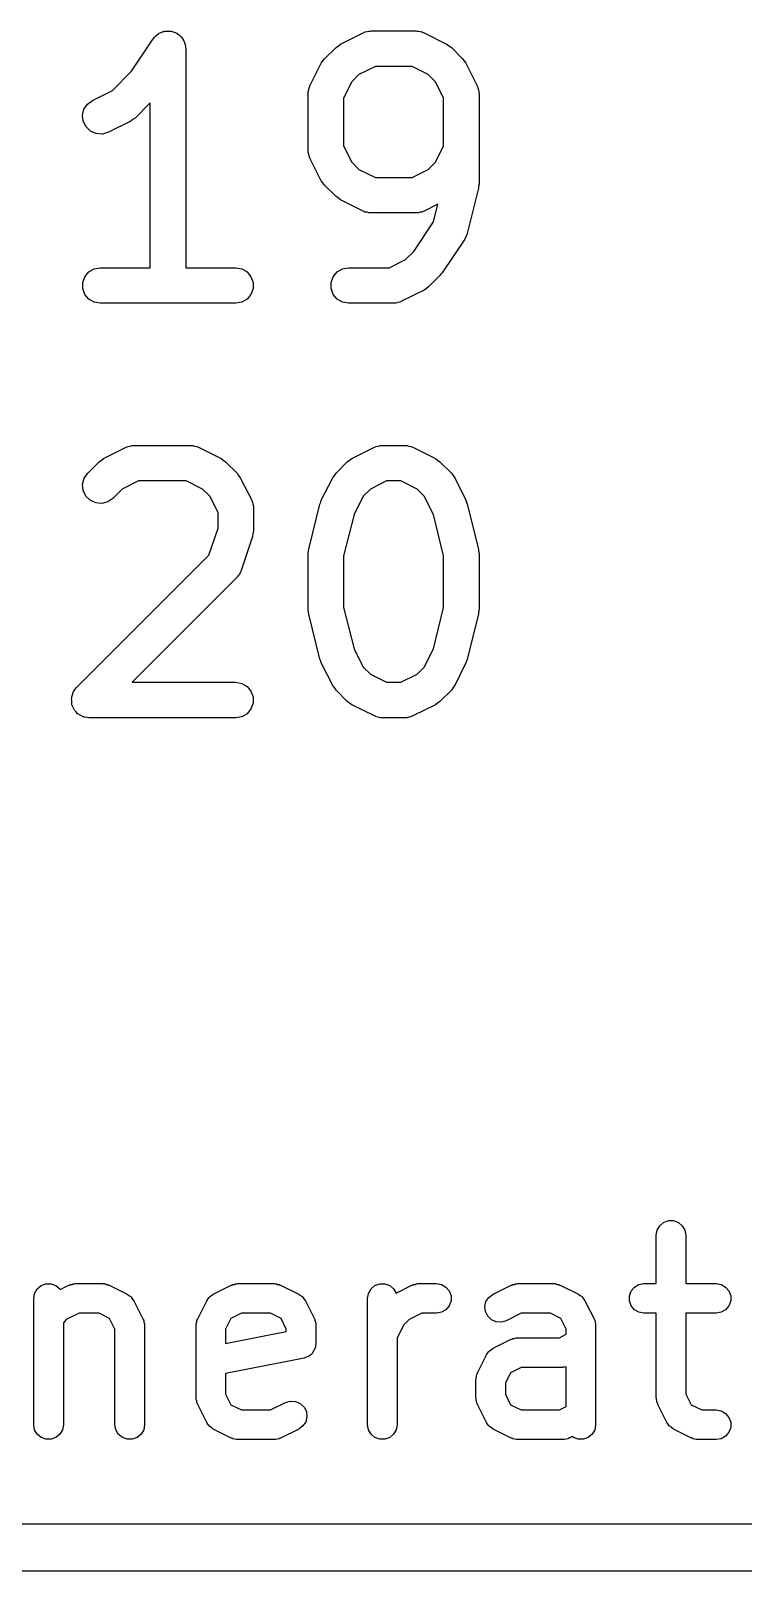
# Model space of a CAD drawing. Extents: x 76 to 227, y -129 to -83.
# Drawn here: x 133.92 to 136.93, y -119.74 to -113.24 of the extents above; entities that cross this region are included whole.
import ezdxf

# ---------------------------------------------------------------- set-up
doc = ezdxf.new("R2010")
doc.units = 0
doc.header["$MEASUREMENT"] = 0
doc.layers.add('BLACK', color=7, linetype='CONTINUOUS')

msp = doc.modelspace()

# ---------------------------------------------------------------- linework, layer by layer
at = {"layer": 'Black'}
for p, q in [((134.35, -113.407), (134.441, -113.271)), ((134.441, -113.271), (134.444, -113.268)), ((134.444, -113.268), (134.446, -113.264)), ((134.446, -113.264), (134.453, -113.258)), ((134.453, -113.258), (134.459, -113.252)), ((134.459, -113.252), (134.463, -113.25)), ((134.463, -113.25), (134.466, -113.247)), ((134.466, -113.247), (134.475, -113.244)), ((134.475, -113.244), (134.483, -113.24)), ((134.483, -113.24), (134.487, -113.24)), ((134.487, -113.24), (134.491, -113.239)), ((134.491, -113.239), (134.5, -113.239)), ((134.5, -113.239), (134.509, -113.238)), ((134.509, -113.238), (134.513, -113.239)), ((134.513, -113.239), (134.517, -113.239)), ((134.517, -113.239), (134.525, -113.242)), ((134.525, -113.242), (134.534, -113.244)), ((134.534, -113.244), (134.537, -113.246)), ((134.537, -113.246), (134.541, -113.247)), ((134.541, -113.247), (134.548, -113.253)), ((134.548, -113.253), (134.556, -113.258)), ((134.556, -113.258), (134.558, -113.262)), ((134.558, -113.262), (134.561, -113.264)), ((134.561, -113.264), (134.566, -113.272)), ((134.566, -113.272), (134.571, -113.279)), ((134.571, -113.279), (134.572, -113.283)), ((135.232, -113.293), (135.327, -113.245)), ((135.327, -113.245), (135.332, -113.244)), ((135.332, -113.244), (135.335, -113.242)), ((135.335, -113.242), (135.344, -113.24)), ((135.344, -113.24), (135.352, -113.238)), ((135.352, -113.238), (135.357, -113.238)), ((135.357, -113.238), (135.361, -113.237)), ((135.361, -113.237), (135.551, -113.237)), ((135.551, -113.237), (135.556, -113.238)), ((135.556, -113.238), (135.56, -113.238)), ((135.56, -113.238), (135.568, -113.24)), ((135.568, -113.24), (135.577, -113.242)), ((135.577, -113.242), (135.581, -113.244)), ((135.581, -113.244), (135.585, -113.245)), ((135.585, -113.245), (135.68, -113.293)), ((134.572, -113.283), (134.574, -113.287)), ((134.574, -113.287), (134.576, -113.296)), ((134.576, -113.296), (134.578, -113.304)), ((134.578, -113.304), (134.578, -113.308)), ((134.578, -113.308), (134.579, -113.312)), ((134.579, -113.312), (134.579, -114.237)), ((135.165, -113.355), (135.213, -113.307)), ((135.213, -113.307), (135.223, -113.3)), ((135.223, -113.3), (135.232, -113.293)), ((135.68, -113.293), (135.69, -113.3)), ((135.69, -113.3), (135.7, -113.307)), ((135.7, -113.307), (135.747, -113.355)), ((134.269, -113.489), (134.35, -113.407)), ((135.103, -113.469), (135.151, -113.374)), ((135.151, -113.374), (135.158, -113.364)), ((135.158, -113.364), (135.165, -113.355)), ((135.379, -113.387), (135.31, -113.422)), ((135.534, -113.387), (135.379, -113.387)), ((135.602, -113.422), (135.534, -113.387)), ((135.747, -113.355), (135.754, -113.364)), ((135.754, -113.364), (135.761, -113.374)), ((135.761, -113.374), (135.809, -113.469)), ((135.098, -113.486), (135.1, -113.477)), ((135.1, -113.477), (135.102, -113.473)), ((135.102, -113.473), (135.103, -113.469)), ((135.28, -113.452), (135.245, -113.521)), ((135.31, -113.422), (135.28, -113.452)), ((135.633, -113.452), (135.602, -113.422)), ((135.667, -113.521), (135.633, -113.452)), ((135.809, -113.469), (135.81, -113.473)), ((135.81, -113.473), (135.812, -113.477)), ((135.812, -113.477), (135.814, -113.486)), ((134.164, -113.547), (134.185, -113.531)), ((134.185, -113.531), (134.269, -113.489)), ((134.429, -113.541), (134.366, -113.604)), ((134.429, -114.237), (134.429, -113.541)), ((135.095, -113.503), (135.096, -113.499)), ((135.095, -113.741), (135.095, -113.503)), ((135.096, -113.494), (135.098, -113.486)), ((135.096, -113.499), (135.096, -113.494)), ((135.245, -113.521), (135.245, -113.723)), ((135.667, -113.723), (135.667, -113.521)), ((135.814, -113.486), (135.816, -113.494)), ((135.816, -113.494), (135.816, -113.499)), ((135.816, -113.499), (135.817, -113.503)), ((135.817, -113.503), (135.817, -113.884)), ((134.143, -113.594), (134.149, -113.568)), ((134.146, -113.619), (134.143, -113.594)), ((134.149, -113.568), (134.164, -113.547)), ((134.366, -113.604), (134.357, -113.61)), ((134.158, -113.643), (134.146, -113.619)), ((134.177, -113.661), (134.158, -113.643)), ((134.201, -113.671), (134.177, -113.661)), ((134.227, -113.673), (134.201, -113.671)), ((134.252, -113.665), (134.227, -113.673)), ((134.347, -113.618), (134.252, -113.665)), ((134.357, -113.61), (134.347, -113.618)), ((135.245, -113.723), (135.28, -113.792)), ((135.633, -113.792), (135.667, -113.723)), ((135.096, -113.745), (135.095, -113.741)), ((135.096, -113.75), (135.096, -113.745)), ((135.098, -113.758), (135.096, -113.75)), ((135.1, -113.767), (135.098, -113.758)), ((135.102, -113.77), (135.1, -113.767)), ((135.103, -113.774), (135.102, -113.77)), ((135.151, -113.87), (135.103, -113.774)), ((135.28, -113.792), (135.31, -113.822)), ((135.602, -113.822), (135.633, -113.792)), ((135.31, -113.822), (135.379, -113.856)), ((135.379, -113.856), (135.534, -113.856)), ((135.534, -113.856), (135.602, -113.822)), ((135.158, -113.879), (135.151, -113.87)), ((135.165, -113.889), (135.158, -113.879)), ((135.213, -113.937), (135.165, -113.889)), ((135.815, -113.902), (135.767, -114.092)), ((135.817, -113.884), (135.815, -113.893)), ((135.815, -113.893), (135.815, -113.902)), ((135.223, -113.944), (135.213, -113.937)), ((135.232, -113.951), (135.223, -113.944)), ((135.327, -113.999), (135.232, -113.951)), ((135.643, -113.969), (135.585, -113.999)), ((135.625, -114.043), (135.643, -113.969)), ((135.332, -114), (135.327, -113.999)), ((135.335, -114.002), (135.332, -114)), ((135.344, -114.003), (135.335, -114.002)), ((135.352, -114.006), (135.344, -114.003)), ((135.357, -114.006), (135.352, -114.006)), ((135.361, -114.006), (135.357, -114.006)), ((135.551, -114.006), (135.361, -114.006)), ((135.541, -114.169), (135.625, -114.043)), ((135.556, -114.006), (135.551, -114.006)), ((135.56, -114.006), (135.556, -114.006)), ((135.568, -114.003), (135.56, -114.006)), ((135.577, -114.002), (135.568, -114.003)), ((135.581, -114), (135.577, -114.002)), ((135.585, -113.999), (135.581, -114)), ((135.757, -114.116), (135.661, -114.259)), ((135.762, -114.104), (135.757, -114.116)), ((135.767, -114.092), (135.762, -114.104)), ((135.507, -114.203), (135.541, -114.169)), ((134.153, -114.275), (134.17, -114.255)), ((134.17, -114.255), (134.192, -114.242)), ((134.192, -114.242), (134.218, -114.237)), ((134.218, -114.237), (134.429, -114.237)), ((134.579, -114.237), (134.79, -114.237)), ((134.79, -114.237), (134.815, -114.242)), ((134.815, -114.242), (134.838, -114.255)), ((134.838, -114.255), (134.854, -114.275)), ((135.201, -114.275), (135.218, -114.255)), ((135.218, -114.255), (135.24, -114.242)), ((135.24, -114.242), (135.266, -114.237)), ((135.266, -114.237), (135.438, -114.237)), ((135.438, -114.237), (135.507, -114.203)), ((134.144, -114.299), (134.153, -114.275)), ((134.144, -114.325), (134.144, -114.299)), ((134.854, -114.275), (134.863, -114.299)), ((134.863, -114.299), (134.863, -114.325)), ((135.192, -114.299), (135.201, -114.275)), ((135.192, -114.325), (135.192, -114.299)), ((135.604, -114.318), (135.595, -114.325)), ((135.652, -114.27), (135.604, -114.318)), ((135.656, -114.264), (135.652, -114.27)), ((135.661, -114.259), (135.656, -114.264)), ((134.153, -114.35), (134.144, -114.325)), ((134.17, -114.37), (134.153, -114.35)), ((134.192, -114.383), (134.17, -114.37)), ((134.218, -114.387), (134.192, -114.383)), ((134.79, -114.387), (134.218, -114.387)), ((134.815, -114.383), (134.79, -114.387)), ((134.838, -114.37), (134.815, -114.383)), ((134.854, -114.35), (134.838, -114.37)), ((134.863, -114.325), (134.854, -114.35)), ((135.201, -114.35), (135.192, -114.325)), ((135.218, -114.37), (135.201, -114.35)), ((135.24, -114.383), (135.218, -114.37)), ((135.266, -114.387), (135.24, -114.383)), ((135.456, -114.387), (135.266, -114.387)), ((135.46, -114.387), (135.456, -114.387)), ((135.465, -114.387), (135.46, -114.387)), ((135.473, -114.384), (135.465, -114.387)), ((135.482, -114.383), (135.473, -114.384)), ((135.486, -114.381), (135.482, -114.383)), ((135.49, -114.379), (135.486, -114.381)), ((135.585, -114.332), (135.49, -114.379)), ((135.595, -114.325), (135.585, -114.332)), ((134.232, -115.043), (134.327, -114.995)), ((134.327, -114.995), (134.332, -114.994)), ((134.332, -114.994), (134.335, -114.992)), ((134.335, -114.992), (134.344, -114.99)), ((134.344, -114.99), (134.352, -114.988)), ((134.352, -114.988), (134.357, -114.988)), ((134.357, -114.988), (134.361, -114.987)), ((134.361, -114.987), (134.599, -114.987)), ((134.599, -114.987), (134.603, -114.988)), ((134.603, -114.988), (134.608, -114.988)), ((134.608, -114.988), (134.616, -114.99)), ((134.616, -114.99), (134.625, -114.992)), ((134.625, -114.992), (134.628, -114.994)), ((134.628, -114.994), (134.633, -114.995)), ((134.633, -114.995), (134.728, -115.043)), ((135.28, -115.043), (135.375, -114.995)), ((135.375, -114.995), (135.379, -114.994)), ((135.379, -114.994), (135.383, -114.992)), ((135.383, -114.992), (135.392, -114.99)), ((135.392, -114.99), (135.4, -114.988)), ((135.4, -114.988), (135.404, -114.988)), ((135.404, -114.988), (135.409, -114.987)), ((135.409, -114.987), (135.504, -114.987)), ((135.504, -114.987), (135.508, -114.988)), ((135.508, -114.988), (135.512, -114.988)), ((135.512, -114.988), (135.521, -114.99)), ((135.521, -114.99), (135.529, -114.992)), ((135.529, -114.992), (135.533, -114.994)), ((135.533, -114.994), (135.537, -114.995)), ((135.537, -114.995), (135.633, -115.043)), ((134.165, -115.105), (134.213, -115.057)), ((134.213, -115.057), (134.223, -115.05)), ((134.223, -115.05), (134.232, -115.043)), ((134.728, -115.043), (134.737, -115.05)), ((134.737, -115.05), (134.747, -115.057)), ((134.747, -115.057), (134.795, -115.105)), ((135.213, -115.105), (135.26, -115.057)), ((135.26, -115.057), (135.27, -115.05)), ((135.27, -115.05), (135.28, -115.043)), ((135.633, -115.043), (135.642, -115.05)), ((135.642, -115.05), (135.652, -115.057)), ((135.652, -115.057), (135.7, -115.105)), ((134.143, -115.151), (134.15, -115.126)), ((134.146, -115.177), (134.143, -115.151)), ((134.15, -115.126), (134.165, -115.105)), ((134.379, -115.137), (134.31, -115.172)), ((134.581, -115.137), (134.379, -115.137)), ((134.65, -115.172), (134.581, -115.137)), ((134.795, -115.105), (134.802, -115.114)), ((134.802, -115.114), (134.809, -115.124)), ((134.809, -115.124), (134.857, -115.219)), ((135.151, -115.219), (135.199, -115.124)), ((135.199, -115.124), (135.206, -115.114)), ((135.206, -115.114), (135.213, -115.105)), ((135.426, -115.137), (135.358, -115.172)), ((135.486, -115.137), (135.426, -115.137)), ((135.555, -115.172), (135.486, -115.137)), ((135.7, -115.105), (135.707, -115.114)), ((135.707, -115.114), (135.714, -115.124)), ((135.714, -115.124), (135.761, -115.219)), ((134.157, -115.201), (134.146, -115.177)), ((134.175, -115.219), (134.157, -115.201)), ((134.199, -115.23), (134.175, -115.219)), ((134.225, -115.232), (134.199, -115.23)), ((134.25, -115.226), (134.225, -115.232)), ((134.271, -115.211), (134.25, -115.226)), ((134.31, -115.172), (134.271, -115.211)), ((134.68, -115.202), (134.65, -115.172)), ((134.715, -115.271), (134.68, -115.202)), ((134.857, -115.219), (134.858, -115.223)), ((134.858, -115.223), (134.86, -115.227)), ((134.86, -115.227), (134.862, -115.236)), ((135.145, -115.235), (135.149, -115.227)), ((135.149, -115.227), (135.151, -115.219)), ((135.327, -115.202), (135.289, -115.279)), ((135.358, -115.172), (135.327, -115.202)), ((135.585, -115.202), (135.555, -115.172)), ((135.624, -115.279), (135.585, -115.202)), ((135.761, -115.219), (135.764, -115.227)), ((135.764, -115.227), (135.767, -115.235)), ((134.715, -115.336), (134.715, -115.271)), ((134.862, -115.236), (134.864, -115.244)), ((134.864, -115.244), (134.864, -115.249)), ((134.864, -115.249), (134.865, -115.253)), ((134.865, -115.253), (134.865, -115.348)), ((135.098, -115.425), (135.145, -115.235)), ((135.289, -115.279), (135.245, -115.453)), ((135.667, -115.453), (135.624, -115.279)), ((135.767, -115.235), (135.815, -115.425)), ((134.676, -115.45), (134.715, -115.336)), ((134.862, -115.36), (134.861, -115.372)), ((134.865, -115.348), (134.862, -115.36)), ((134.861, -115.372), (134.813, -115.515)), ((135.097, -115.434), (135.098, -115.425)), ((135.815, -115.425), (135.815, -115.434)), ((134.117, -116.009), (134.676, -115.45)), ((135.095, -115.443), (135.097, -115.434)), ((135.095, -115.681), (135.095, -115.443)), ((135.245, -115.453), (135.245, -115.672)), ((135.667, -115.672), (135.667, -115.453)), ((135.815, -115.434), (135.817, -115.443)), ((135.817, -115.443), (135.817, -115.681)), ((134.795, -115.544), (134.352, -115.987)), ((134.797, -115.54), (134.795, -115.544)), ((134.801, -115.538), (134.797, -115.54)), ((134.805, -115.53), (134.801, -115.538)), ((134.81, -115.523), (134.805, -115.53)), ((134.811, -115.518), (134.81, -115.523)), ((134.813, -115.515), (134.811, -115.518)), ((135.097, -115.69), (135.095, -115.681)), ((135.245, -115.672), (135.289, -115.846)), ((135.624, -115.846), (135.667, -115.672)), ((135.817, -115.681), (135.815, -115.69)), ((135.098, -115.7), (135.097, -115.69)), ((135.145, -115.89), (135.098, -115.7)), ((135.815, -115.7), (135.767, -115.89)), ((135.815, -115.69), (135.815, -115.7)), ((135.289, -115.846), (135.327, -115.923)), ((135.585, -115.923), (135.624, -115.846)), ((135.149, -115.898), (135.145, -115.89)), ((135.151, -115.905), (135.149, -115.898)), ((135.199, -116.001), (135.151, -115.905)), ((135.327, -115.923), (135.358, -115.953)), ((135.555, -115.953), (135.585, -115.923)), ((135.761, -115.905), (135.714, -116.001)), ((135.764, -115.898), (135.761, -115.905)), ((135.767, -115.89), (135.764, -115.898)), ((134.112, -116.017), (134.117, -116.009)), ((134.352, -115.987), (134.79, -115.987)), ((134.79, -115.987), (134.815, -115.992)), ((134.815, -115.992), (134.838, -116.005)), ((134.838, -116.005), (134.854, -116.025)), ((135.206, -116.01), (135.199, -116.001)), ((135.213, -116.02), (135.206, -116.01)), ((135.358, -115.953), (135.426, -115.987)), ((135.426, -115.987), (135.486, -115.987)), ((135.486, -115.987), (135.555, -115.953)), ((135.707, -116.01), (135.7, -116.02)), ((135.714, -116.001), (135.707, -116.01)), ((134.096, -116.056), (134.097, -116.053)), ((134.097, -116.066), (134.096, -116.056)), ((134.097, -116.049), (134.1, -116.04)), ((134.097, -116.053), (134.097, -116.049)), ((134.097, -116.075), (134.097, -116.066)), ((134.098, -116.079), (134.097, -116.075)), ((134.1, -116.04), (134.103, -116.031)), ((134.103, -116.031), (134.104, -116.028)), ((134.104, -116.028), (134.106, -116.025)), ((134.106, -116.025), (134.112, -116.017)), ((134.854, -116.025), (134.863, -116.049)), ((134.863, -116.075), (134.854, -116.1)), ((134.863, -116.049), (134.863, -116.075)), ((135.26, -116.068), (135.213, -116.02)), ((135.27, -116.075), (135.26, -116.068)), ((135.28, -116.082), (135.27, -116.075)), ((135.642, -116.075), (135.633, -116.082)), ((135.652, -116.068), (135.642, -116.075)), ((135.7, -116.02), (135.652, -116.068)), ((134.098, -116.082), (134.098, -116.079)), ((134.102, -116.091), (134.098, -116.082)), ((134.106, -116.1), (134.102, -116.091)), ((134.108, -116.102), (134.106, -116.1)), ((134.109, -116.105), (134.108, -116.102)), ((134.116, -116.112), (134.109, -116.105)), ((134.122, -116.12), (134.116, -116.112)), ((134.125, -116.121), (134.122, -116.12)), ((134.127, -116.124), (134.125, -116.121)), ((134.136, -116.128), (134.127, -116.124)), ((134.145, -116.133), (134.136, -116.128)), ((134.148, -116.133), (134.145, -116.133)), ((134.151, -116.135), (134.148, -116.133)), ((134.161, -116.136), (134.151, -116.135)), ((134.17, -116.137), (134.161, -116.136)), ((134.79, -116.137), (134.17, -116.137)), ((134.815, -116.133), (134.79, -116.137)), ((134.838, -116.12), (134.815, -116.133)), ((134.854, -116.1), (134.838, -116.12)), ((135.375, -116.129), (135.28, -116.082)), ((135.379, -116.131), (135.375, -116.129)), ((135.383, -116.133), (135.379, -116.131)), ((135.392, -116.134), (135.383, -116.133)), ((135.4, -116.137), (135.392, -116.134)), ((135.404, -116.137), (135.4, -116.137)), ((135.409, -116.137), (135.404, -116.137)), ((135.504, -116.137), (135.409, -116.137)), ((135.508, -116.137), (135.504, -116.137)), ((135.512, -116.137), (135.508, -116.137)), ((135.521, -116.134), (135.512, -116.137)), ((135.529, -116.133), (135.521, -116.134)), ((135.533, -116.131), (135.529, -116.133)), ((135.537, -116.129), (135.533, -116.131)), ((135.633, -116.082), (135.537, -116.129)), ((136.569, -118.301), (136.58, -118.282)), ((136.58, -118.282), (136.596, -118.268)), ((136.596, -118.268), (136.617, -118.26)), ((136.617, -118.26), (136.638, -118.26)), ((136.638, -118.26), (136.659, -118.268)), ((136.659, -118.268), (136.675, -118.282)), ((136.675, -118.282), (136.686, -118.301)), ((136.565, -118.322), (136.569, -118.301)), ((136.565, -118.526), (136.565, -118.322)), ((136.686, -118.301), (136.69, -118.322)), ((136.69, -118.322), (136.69, -118.526)), ((133.94, -118.567), (133.951, -118.548)), ((133.951, -118.548), (133.968, -118.534)), ((133.968, -118.534), (133.988, -118.527)), ((133.988, -118.527), (134.01, -118.527)), ((134.01, -118.527), (134.03, -118.534)), ((134.03, -118.534), (134.047, -118.548)), ((134.047, -118.548), (134.048, -118.551)), ((134.048, -118.551), (134.085, -118.533)), ((134.085, -118.533), (134.089, -118.532)), ((134.089, -118.532), (134.092, -118.53)), ((134.092, -118.53), (134.099, -118.529)), ((134.099, -118.529), (134.106, -118.526)), ((134.106, -118.526), (134.11, -118.527)), ((134.11, -118.527), (134.113, -118.526)), ((134.113, -118.526), (134.228, -118.526)), ((134.228, -118.526), (134.231, -118.527)), ((134.231, -118.527), (134.235, -118.526)), ((134.235, -118.526), (134.242, -118.529)), ((134.242, -118.529), (134.249, -118.53)), ((134.249, -118.53), (134.252, -118.532)), ((134.252, -118.532), (134.256, -118.533)), ((134.256, -118.533), (134.332, -118.571)), ((134.695, -118.571), (134.771, -118.533)), ((134.771, -118.533), (134.775, -118.532)), ((134.775, -118.532), (134.778, -118.53)), ((134.778, -118.53), (134.785, -118.529)), ((134.785, -118.529), (134.792, -118.526)), ((134.792, -118.526), (134.795, -118.527)), ((134.795, -118.527), (134.799, -118.526)), ((134.799, -118.526), (134.951, -118.526)), ((134.951, -118.526), (134.955, -118.527)), ((134.955, -118.527), (134.959, -118.526)), ((134.959, -118.526), (134.966, -118.529)), ((134.966, -118.529), (134.973, -118.53)), ((134.973, -118.53), (134.976, -118.532)), ((134.976, -118.532), (134.979, -118.533)), ((134.979, -118.533), (135.056, -118.571)), ((135.35, -118.567), (135.361, -118.548)), ((135.361, -118.548), (135.377, -118.534)), ((135.377, -118.534), (135.398, -118.527)), ((135.398, -118.527), (135.419, -118.527)), ((135.419, -118.527), (135.44, -118.534)), ((135.44, -118.534), (135.456, -118.548)), ((135.456, -118.548), (135.467, -118.566)), ((135.467, -118.566), (135.533, -118.533)), ((135.533, -118.533), (135.536, -118.532)), ((135.536, -118.532), (135.54, -118.53)), ((135.54, -118.53), (135.547, -118.529)), ((135.547, -118.529), (135.554, -118.526)), ((135.554, -118.526), (135.557, -118.527)), ((135.557, -118.527), (135.561, -118.526)), ((135.561, -118.526), (135.637, -118.526)), ((135.637, -118.526), (135.659, -118.53)), ((135.659, -118.53), (135.677, -118.541)), ((135.677, -118.541), (135.691, -118.557)), ((135.876, -118.571), (135.952, -118.533)), ((135.952, -118.533), (135.956, -118.532)), ((135.956, -118.532), (135.959, -118.53)), ((135.959, -118.53), (135.966, -118.529)), ((135.966, -118.529), (135.973, -118.526)), ((135.973, -118.526), (135.976, -118.527)), ((135.976, -118.527), (135.98, -118.526)), ((135.98, -118.526), (136.132, -118.526)), ((136.132, -118.526), (136.136, -118.527)), ((136.136, -118.527), (136.14, -118.526)), ((136.14, -118.526), (136.147, -118.529)), ((136.147, -118.529), (136.154, -118.53)), ((136.154, -118.53), (136.157, -118.532)), ((136.157, -118.532), (136.16, -118.533)), ((136.16, -118.533), (136.237, -118.571)), ((136.459, -118.557), (136.473, -118.541)), ((136.473, -118.541), (136.492, -118.53)), ((136.492, -118.53), (136.513, -118.526)), ((136.513, -118.526), (136.565, -118.526)), ((136.69, -118.526), (136.818, -118.526)), ((136.818, -118.526), (136.839, -118.53)), ((136.839, -118.53), (136.858, -118.541)), ((136.858, -118.541), (136.872, -118.557)), ((133.937, -118.589), (133.94, -118.567)), ((133.937, -119.122), (133.937, -118.589)), ((134.332, -118.571), (134.339, -118.576)), ((134.339, -118.576), (134.347, -118.581)), ((134.347, -118.581), (134.348, -118.583)), ((134.348, -118.583), (134.349, -118.584)), ((134.349, -118.584), (134.354, -118.591)), ((134.354, -118.591), (134.36, -118.599)), ((134.36, -118.599), (134.398, -118.675)), ((134.629, -118.675), (134.667, -118.599)), ((134.667, -118.599), (134.672, -118.591)), ((134.672, -118.591), (134.677, -118.584)), ((134.677, -118.584), (134.679, -118.583)), ((134.679, -118.583), (134.68, -118.581)), ((134.68, -118.581), (134.688, -118.576)), ((134.688, -118.576), (134.695, -118.571)), ((135.056, -118.571), (135.063, -118.576)), ((135.063, -118.576), (135.071, -118.581)), ((135.071, -118.581), (135.072, -118.583)), ((135.072, -118.583), (135.073, -118.584)), ((135.073, -118.584), (135.078, -118.591)), ((135.078, -118.591), (135.084, -118.599)), ((135.084, -118.599), (135.122, -118.675)), ((135.346, -118.589), (135.35, -118.567)), ((135.346, -119.122), (135.346, -118.589)), ((135.691, -118.557), (135.699, -118.578)), ((135.699, -118.599), (135.691, -118.62)), ((135.699, -118.578), (135.699, -118.599)), ((135.841, -118.623), (135.846, -118.602)), ((135.846, -118.602), (135.858, -118.584)), ((135.858, -118.584), (135.876, -118.571)), ((136.237, -118.571), (136.244, -118.576)), ((136.244, -118.576), (136.252, -118.581)), ((136.252, -118.581), (136.253, -118.583)), ((136.253, -118.583), (136.254, -118.584)), ((136.254, -118.584), (136.259, -118.591)), ((136.259, -118.591), (136.264, -118.599)), ((136.264, -118.599), (136.303, -118.675)), ((136.452, -118.578), (136.459, -118.557)), ((136.452, -118.599), (136.452, -118.578)), ((136.459, -118.62), (136.452, -118.599)), ((136.872, -118.557), (136.88, -118.578)), ((136.88, -118.599), (136.872, -118.62)), ((136.88, -118.578), (136.88, -118.599)), ((134.074, -118.678), (134.062, -118.691)), ((134.128, -118.651), (134.074, -118.678)), ((134.213, -118.651), (134.128, -118.651)), ((134.257, -118.673), (134.213, -118.651)), ((134.279, -118.718), (134.257, -118.673)), ((134.398, -118.675), (134.399, -118.678)), ((134.399, -118.678), (134.401, -118.681)), ((134.626, -118.681), (134.628, -118.678)), ((134.628, -118.678), (134.629, -118.675)), ((134.769, -118.673), (134.747, -118.718)), ((134.814, -118.651), (134.769, -118.673)), ((134.937, -118.651), (134.814, -118.651)), ((134.981, -118.673), (134.937, -118.651)), ((135.003, -118.718), (134.981, -118.673)), ((135.122, -118.675), (135.123, -118.678)), ((135.123, -118.678), (135.124, -118.681)), ((135.522, -118.678), (135.498, -118.702)), ((135.576, -118.651), (135.522, -118.678)), ((135.637, -118.651), (135.576, -118.651)), ((135.659, -118.647), (135.637, -118.651)), ((135.677, -118.636), (135.659, -118.647)), ((135.691, -118.62), (135.677, -118.636)), ((135.844, -118.644), (135.841, -118.623)), ((135.854, -118.664), (135.844, -118.644)), ((135.869, -118.679), (135.854, -118.664)), ((135.889, -118.687), (135.869, -118.679)), ((135.995, -118.651), (135.932, -118.683)), ((136.118, -118.651), (135.995, -118.651)), ((136.162, -118.673), (136.118, -118.651)), ((136.184, -118.718), (136.162, -118.673)), ((136.303, -118.675), (136.304, -118.678)), ((136.304, -118.678), (136.305, -118.681)), ((136.473, -118.636), (136.459, -118.62)), ((136.492, -118.647), (136.473, -118.636)), ((136.513, -118.651), (136.492, -118.647)), ((136.565, -118.651), (136.513, -118.651)), ((136.565, -119.008), (136.565, -118.651)), ((136.818, -118.651), (136.69, -118.651)), ((136.69, -118.651), (136.69, -118.993)), ((136.839, -118.647), (136.818, -118.651)), ((136.858, -118.636), (136.839, -118.647)), ((136.872, -118.62), (136.858, -118.636)), ((134.062, -118.691), (134.062, -119.122)), ((134.279, -119.122), (134.279, -118.718)), ((134.401, -118.681), (134.402, -118.689)), ((134.402, -118.689), (134.404, -118.696)), ((134.404, -118.696), (134.404, -118.699)), ((134.404, -118.699), (134.404, -118.703)), ((134.404, -118.703), (134.404, -119.122)), ((134.622, -118.703), (134.623, -118.699)), ((134.622, -119.008), (134.622, -118.703)), ((134.623, -118.696), (134.625, -118.689)), ((134.623, -118.699), (134.623, -118.696)), ((134.625, -118.689), (134.626, -118.681)), ((134.747, -118.718), (134.747, -118.779)), ((134.747, -118.779), (135.003, -118.728)), ((135.003, -118.728), (135.003, -118.718)), ((135.124, -118.681), (135.126, -118.689)), ((135.126, -118.689), (135.128, -118.696)), ((135.128, -118.696), (135.128, -118.699)), ((135.128, -118.699), (135.128, -118.703)), ((135.128, -118.703), (135.128, -118.779)), ((135.498, -118.702), (135.471, -118.756)), ((135.911, -118.689), (135.889, -118.687)), ((135.932, -118.683), (135.911, -118.689)), ((136.156, -118.755), (136.184, -118.74)), ((136.184, -118.74), (136.184, -118.718)), ((136.305, -118.681), (136.307, -118.689)), ((136.307, -118.689), (136.309, -118.696)), ((136.309, -118.696), (136.309, -118.699)), ((136.309, -118.699), (136.309, -118.703)), ((136.309, -118.703), (136.309, -119.122)), ((135.119, -118.809), (135.114, -118.818)), ((135.124, -118.8), (135.119, -118.809)), ((135.125, -118.8), (135.124, -118.8)), ((135.126, -118.789), (135.125, -118.799)), ((135.125, -118.799), (135.125, -118.8)), ((135.128, -118.779), (135.126, -118.789)), ((135.471, -118.756), (135.471, -119.122)), ((135.861, -118.81), (135.868, -118.805)), ((135.868, -118.805), (135.876, -118.799)), ((135.876, -118.799), (135.952, -118.761)), ((135.952, -118.761), (135.956, -118.76)), ((135.956, -118.76), (135.959, -118.758)), ((135.959, -118.758), (135.966, -118.757)), ((135.966, -118.757), (135.973, -118.755)), ((135.973, -118.755), (135.976, -118.755)), ((135.976, -118.755), (135.98, -118.755)), ((135.98, -118.755), (136.156, -118.755)), ((135.078, -118.84), (134.747, -118.906)), ((135.087, -118.837), (135.078, -118.84)), ((135.097, -118.833), (135.087, -118.837)), ((135.098, -118.833), (135.097, -118.833)), ((135.106, -118.826), (135.098, -118.832)), ((135.098, -118.832), (135.098, -118.833)), ((135.114, -118.819), (135.106, -118.826)), ((135.114, -118.818), (135.114, -118.819)), ((135.114, -118.819), (135.114, -118.819)), ((135.81, -118.903), (135.848, -118.827)), ((135.848, -118.827), (135.853, -118.82)), ((135.853, -118.82), (135.858, -118.812)), ((135.858, -118.812), (135.86, -118.811)), ((135.86, -118.811), (135.861, -118.81)), ((134.747, -118.906), (134.747, -118.993)), ((135.803, -118.931), (135.804, -118.928)), ((135.803, -119.008), (135.803, -118.931)), ((135.804, -118.924), (135.806, -118.917)), ((135.804, -118.928), (135.804, -118.924)), ((135.806, -118.917), (135.807, -118.91)), ((135.807, -118.91), (135.809, -118.907)), ((135.809, -118.907), (135.81, -118.903)), ((135.95, -118.902), (135.928, -118.946)), ((135.995, -118.88), (135.95, -118.902)), ((136.17, -118.88), (135.995, -118.88)), ((136.174, -118.879), (136.17, -118.88)), ((136.178, -118.879), (136.174, -118.879)), ((136.184, -118.877), (136.178, -118.879)), ((136.184, -119.045), (136.184, -118.877)), ((134.747, -118.993), (134.769, -119.037)), ((135.928, -118.946), (135.928, -118.993)), ((135.928, -118.993), (135.95, -119.037)), ((136.69, -118.993), (136.712, -119.037)), ((134.623, -119.011), (134.622, -119.008)), ((134.623, -119.015), (134.623, -119.011)), ((134.625, -119.022), (134.623, -119.015)), ((134.626, -119.029), (134.625, -119.022)), ((134.628, -119.032), (134.626, -119.029)), ((134.629, -119.036), (134.628, -119.032)), ((134.667, -119.112), (134.629, -119.036)), ((134.769, -119.037), (134.814, -119.059)), ((134.814, -119.059), (134.937, -119.059)), ((134.937, -119.059), (135, -119.028)), ((135, -119.028), (135.02, -119.022)), ((135.02, -119.022), (135.042, -119.023)), ((135.042, -119.023), (135.062, -119.032)), ((135.062, -119.032), (135.078, -119.047)), ((135.078, -119.047), (135.088, -119.066)), ((135.088, -119.066), (135.09, -119.088)), ((135.804, -119.011), (135.803, -119.008)), ((135.804, -119.015), (135.804, -119.011)), ((135.806, -119.022), (135.804, -119.015)), ((135.807, -119.029), (135.806, -119.022)), ((135.809, -119.032), (135.807, -119.029)), ((135.81, -119.036), (135.809, -119.032)), ((135.848, -119.112), (135.81, -119.036)), ((135.95, -119.037), (135.995, -119.059)), ((135.995, -119.059), (136.156, -119.059)), ((136.156, -119.059), (136.184, -119.045)), ((136.566, -119.011), (136.565, -119.008)), ((136.566, -119.015), (136.566, -119.011)), ((136.568, -119.022), (136.566, -119.015)), ((136.569, -119.029), (136.568, -119.022)), ((136.571, -119.032), (136.569, -119.029)), ((136.572, -119.036), (136.571, -119.032)), ((136.61, -119.112), (136.572, -119.036)), ((136.712, -119.037), (136.757, -119.059)), ((136.757, -119.059), (136.818, -119.059)), ((136.818, -119.059), (136.839, -119.063)), ((136.839, -119.063), (136.858, -119.074)), ((133.94, -119.143), (133.937, -119.122)), ((134.062, -119.122), (134.058, -119.143)), ((134.283, -119.143), (134.279, -119.122)), ((134.404, -119.122), (134.401, -119.143)), ((134.672, -119.119), (134.667, -119.112)), ((134.677, -119.127), (134.672, -119.119)), ((134.679, -119.128), (134.677, -119.127)), ((134.68, -119.129), (134.679, -119.128)), ((134.688, -119.134), (134.68, -119.129)), ((134.695, -119.14), (134.688, -119.134)), ((135.073, -119.127), (135.056, -119.14)), ((135.085, -119.109), (135.073, -119.127)), ((135.09, -119.088), (135.085, -119.109)), ((135.35, -119.143), (135.346, -119.122)), ((135.471, -119.122), (135.467, -119.143)), ((135.853, -119.119), (135.848, -119.112)), ((135.858, -119.127), (135.853, -119.119)), ((135.86, -119.128), (135.858, -119.127)), ((135.861, -119.129), (135.86, -119.128)), ((135.868, -119.134), (135.861, -119.129)), ((135.876, -119.14), (135.868, -119.134)), ((136.309, -119.122), (136.305, -119.143)), ((136.615, -119.119), (136.61, -119.112)), ((136.62, -119.127), (136.615, -119.119)), ((136.622, -119.128), (136.62, -119.127)), ((136.623, -119.129), (136.622, -119.128)), ((136.63, -119.134), (136.623, -119.129)), ((136.638, -119.14), (136.63, -119.134)), ((136.858, -119.074), (136.872, -119.091)), ((136.872, -119.091), (136.88, -119.111)), ((136.88, -119.133), (136.872, -119.153)), ((136.88, -119.111), (136.88, -119.133)), ((133.951, -119.162), (133.94, -119.143)), ((133.968, -119.176), (133.951, -119.162)), ((133.988, -119.183), (133.968, -119.176)), ((134.01, -119.183), (133.988, -119.183)), ((134.03, -119.176), (134.01, -119.183)), ((134.047, -119.162), (134.03, -119.176)), ((134.058, -119.143), (134.047, -119.162)), ((134.294, -119.162), (134.283, -119.143)), ((134.311, -119.176), (134.294, -119.162)), ((134.331, -119.183), (134.311, -119.176)), ((134.353, -119.183), (134.331, -119.183)), ((134.373, -119.176), (134.353, -119.183)), ((134.39, -119.162), (134.373, -119.176)), ((134.401, -119.143), (134.39, -119.162)), ((134.771, -119.178), (134.695, -119.14)), ((134.775, -119.179), (134.771, -119.178)), ((134.778, -119.181), (134.775, -119.179)), ((134.785, -119.182), (134.778, -119.181)), ((134.792, -119.184), (134.785, -119.182)), ((134.796, -119.184), (134.792, -119.184)), ((134.799, -119.184), (134.796, -119.184)), ((134.951, -119.184), (134.799, -119.184)), ((134.955, -119.184), (134.951, -119.184)), ((134.959, -119.184), (134.955, -119.184)), ((134.966, -119.182), (134.959, -119.184)), ((134.973, -119.181), (134.966, -119.182)), ((134.976, -119.179), (134.973, -119.181)), ((134.979, -119.178), (134.976, -119.179)), ((135.056, -119.14), (134.979, -119.178)), ((135.361, -119.162), (135.35, -119.143)), ((135.377, -119.176), (135.361, -119.162)), ((135.398, -119.183), (135.377, -119.176)), ((135.419, -119.183), (135.398, -119.183)), ((135.44, -119.176), (135.419, -119.183)), ((135.456, -119.162), (135.44, -119.176)), ((135.467, -119.143), (135.456, -119.162)), ((135.952, -119.178), (135.876, -119.14)), ((135.956, -119.179), (135.952, -119.178)), ((135.959, -119.181), (135.956, -119.179)), ((135.966, -119.182), (135.959, -119.181)), ((135.973, -119.184), (135.966, -119.182)), ((135.976, -119.184), (135.973, -119.184)), ((135.98, -119.184), (135.976, -119.184)), ((136.17, -119.184), (135.98, -119.184)), ((136.174, -119.184), (136.17, -119.184)), ((136.178, -119.184), (136.174, -119.184)), ((136.185, -119.182), (136.178, -119.184)), ((136.192, -119.181), (136.185, -119.182)), ((136.195, -119.179), (136.192, -119.181)), ((136.198, -119.178), (136.195, -119.179)), ((136.21, -119.172), (136.198, -119.178)), ((136.215, -119.176), (136.21, -119.172)), ((136.236, -119.183), (136.215, -119.176)), ((136.258, -119.183), (136.236, -119.183)), ((136.278, -119.176), (136.258, -119.183)), ((136.295, -119.162), (136.278, -119.176)), ((136.305, -119.143), (136.295, -119.162)), ((136.714, -119.178), (136.638, -119.14)), ((136.717, -119.179), (136.714, -119.178)), ((136.721, -119.181), (136.717, -119.179)), ((136.728, -119.182), (136.721, -119.181)), ((136.735, -119.184), (136.728, -119.182)), ((136.738, -119.184), (136.735, -119.184)), ((136.742, -119.184), (136.738, -119.184)), ((136.818, -119.184), (136.742, -119.184)), ((136.839, -119.181), (136.818, -119.184)), ((136.858, -119.17), (136.839, -119.181)), ((136.872, -119.153), (136.858, -119.17)), ((108.95, -119.54), (152.57, -119.54)), ((152.67, -119.74), (108.85, -119.74))]:
    msp.add_line(p, q, dxfattribs=at)

doc.saveas('drawing.dxf')
